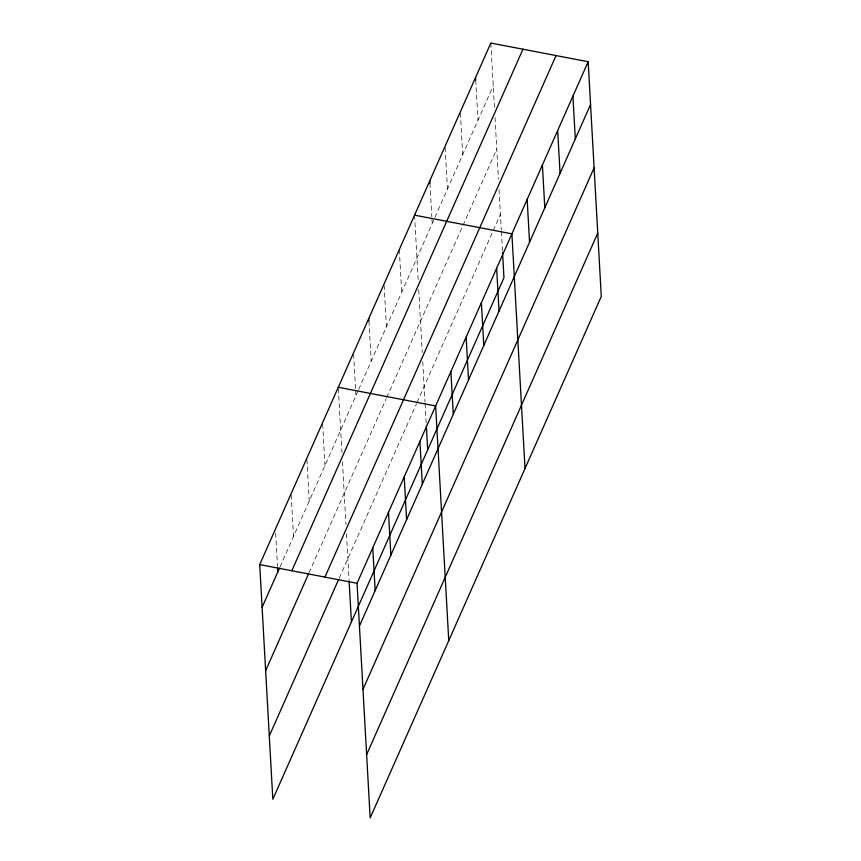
<?xml version="1.0" encoding="UTF-8"?>
<svg xmlns="http://www.w3.org/2000/svg" width="861" height="861" viewBox="0 0 861 861"><rect width="100%" height="100%" fill="white"/><g stroke="black" fill="none" stroke-linecap="round" stroke-linejoin="round"><path stroke-width="0.65" stroke-dasharray="4.3 3.23" d="M279.986 567.012L358.111 390.7M358.66 389.473L434.385 218.597M434.934 217.359L493.224 85.82M308.991 572.856L386.169 398.708M386.718 397.481L462.443 226.594M462.992 225.367L496.765 149.147M339.202 578.183L416.509 403.712M417.058 402.485L492.783 231.609M493.331 230.382L500.413 214.4M490.835 43.05L494.483 108.249M495 117.483L498.444 179.163M499.025 189.603L501.296 230.231M501.371 231.544L502.48 251.337M475.724 80.148L477.973 120.239M460.398 113.232L462.712 154.668M445.148 147.651L447.462 189.086M429.962 183.415L431.835 216.821M431.91 218.167L432.211 223.505M414.561 215.164L418.209 280.363M418.726 289.597L422.245 352.579M422.751 361.717L425.022 402.335M425.097 403.658L426.206 423.451M399.31 249.582L401.7 292.353M384.124 285.335L386.438 326.771M368.949 321.099L371.188 361.2M353.623 354.183L355.561 388.935M355.636 390.27L355.937 395.619M338.362 388.602L341.935 452.466M342.452 461.7L345.971 524.683M346.477 533.82L349.049 579.722M322.649 424.075L324.963 465.51M306.925 459.537L309.25 500.973M291.212 495L293.526 536.435M275.649 533.142L277.511 566.549"/><path stroke-width="1.29" d="M502.555 252.66L503.954 277.726L272.829 799.266L259.71 564.59L490.835 43.05L588.171 61.734L601.29 296.41L370.165 817.95L357.046 583.274L588.171 61.734M262.099 607.36L279.438 568.228M291.825 570.757L522.961 49.217M265.64 670.697L308.453 574.083M324.92 577.107L556.055 55.567M269.289 735.94L338.653 579.41M359.435 626.044L590.571 104.504M362.976 689.37L594.101 167.83M366.625 754.623L597.749 233.083M414.561 215.164L511.897 233.837L525.027 468.513M338.287 387.267L435.634 405.951L448.753 640.627M259.71 564.59L357.046 583.274M572.92 96.152L575.309 138.922M557.67 130.571L560.059 173.352M542.408 165L544.798 207.77M527.158 199.418L529.547 242.189M496.646 268.266L499.036 311.036M475.573 77.468L475.724 80.148M481.396 302.685L483.785 345.455M466.135 337.103L468.535 379.873M450.884 371.532L453.273 414.302M429.811 180.735L429.962 183.415M426.356 426.087L427.68 449.829M419.91 441.413L422.31 484.183M404.196 476.876L406.586 519.657M388.483 512.349L390.872 555.119M368.799 318.43L368.949 321.099M372.759 547.811L375.159 590.581M349.125 581.046L351.406 621.943M277.586 567.894L277.812 571.898"/></g></svg>
